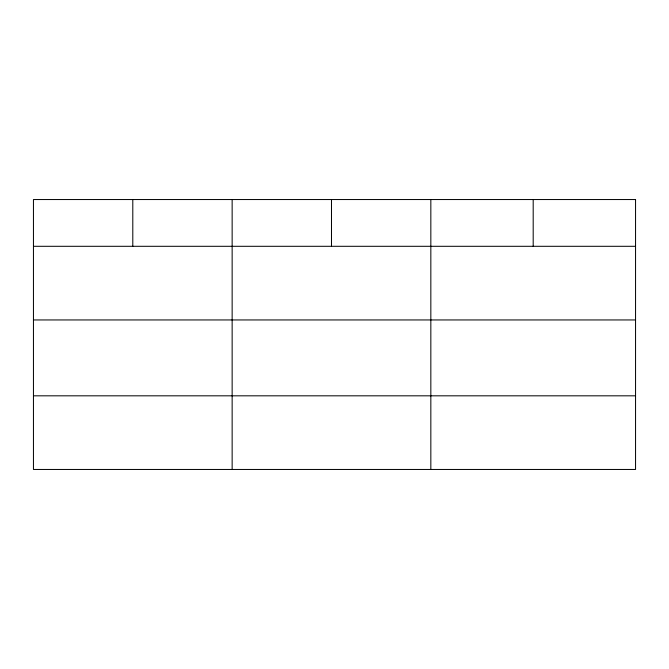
<?xml version="1.0" encoding="UTF-8"?>
<svg xmlns="http://www.w3.org/2000/svg" width="669" height="669" viewBox="0 0 669 669"><rect width="100%" height="100%" fill="white"/><g stroke="black" fill="none" stroke-linecap="round" stroke-linejoin="round"><path stroke-width="1" d="M33.45 246.301L635.55 246.301M33.45 319.949L635.55 319.949M33.45 395.822L635.55 395.822M533.193 199.538L533.193 246.301M430.836 199.538L430.836 469.462M331.49 199.538L331.49 246.301M232.143 199.538L232.143 469.462M132.797 199.538L132.797 246.301M635.55 199.538L33.45 199.538L33.45 469.462L635.55 469.462L635.55 199.538"/></g></svg>
